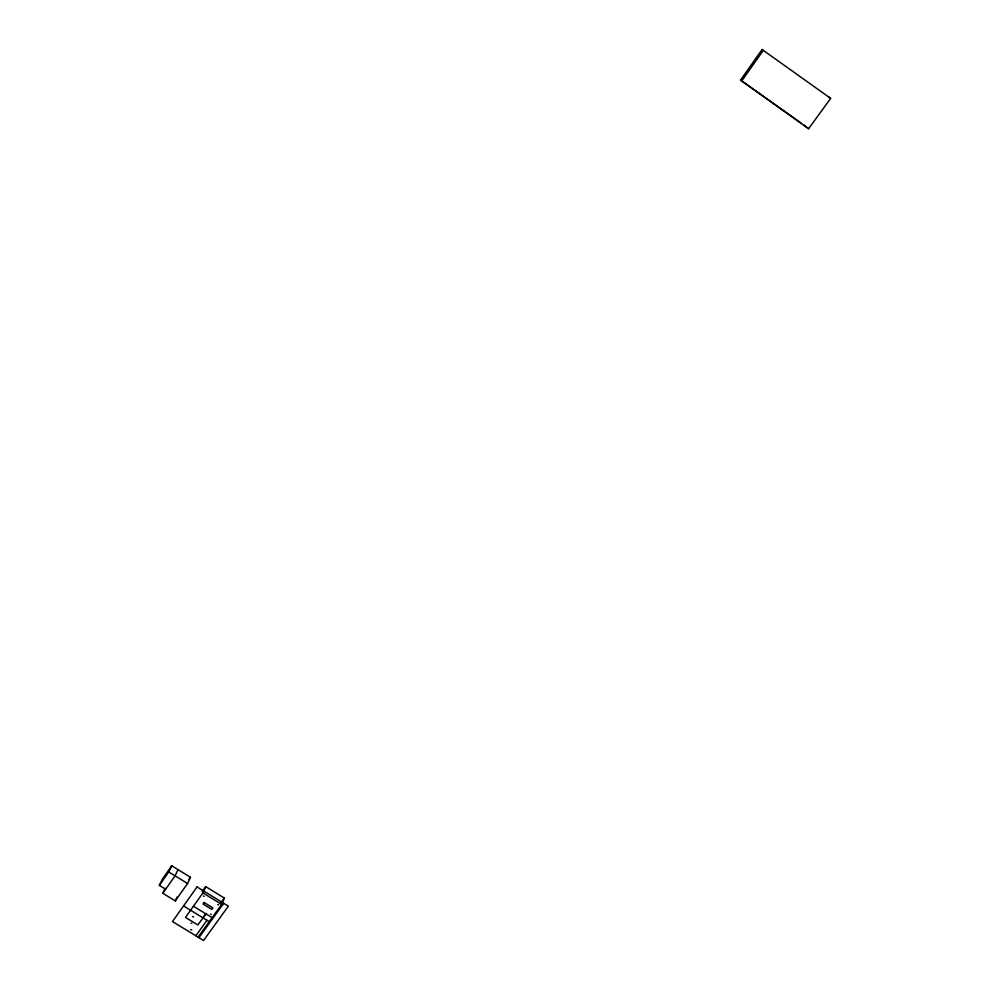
<?xml version="1.0" encoding="UTF-8"?>
<svg xmlns="http://www.w3.org/2000/svg" width="990" height="990" viewBox="0 0 990 990"><rect width="100%" height="100%" fill="white"/><g stroke="black" fill="none" stroke-linecap="round" stroke-linejoin="round"><path stroke-width="1.49" d="M202.195 891.557L205.697 886.619L224.322 898.054L221.686 904.402L198.074 937.159M205.697 886.619L202.938 892.906L222.54 904.922M165.243 888.265L162.818 893.277L175.292 900.9L187.593 883.488L190.451 877.264L171.728 865.78L162.385 879.157L159.34 885.382L165.652 889.243L175.069 875.816L178.014 869.641M175.292 900.9L177.049 897.113M159.34 885.382L168.733 871.943L171.728 865.78M162.818 893.277L165.652 889.243M740.545 80.116L762.065 49.5L830.66 98.381L808.582 128.737L740.545 80.116L800.786 122.797M741.535 81.23L763.253 50.366L762.065 49.5M188.706 879.739L190.451 877.264M204.101 891.272L185.489 917.408L197.876 924.969L205.871 913.832L202.999 917.829M195.834 935.785L206.997 920.279M220.869 902.855L224.322 898.054M198.928 937.679L223.715 903.288M218.691 904.712L217.713 904.625M191.763 930.006L190.637 929.499M193.619 917L192.493 916.542M191.788 923.163L191.12 923.212M204.15 896.396L203.433 895.987M211.13 914.5L210.561 913.968M193.434 906.234L212.132 917.668M183.546 905.949L209.224 921.665M168.733 871.943L187.593 883.488M803.298 124.579L808.582 128.737M828.939 97.131L830.66 98.381M197.047 886.941L172.47 921.554L203.556 940.5L228.381 906.159L197.047 886.941M204.138 902.521L203.049 904.043L211.81 909.402L212.912 907.892L204.138 902.521"/></g></svg>
